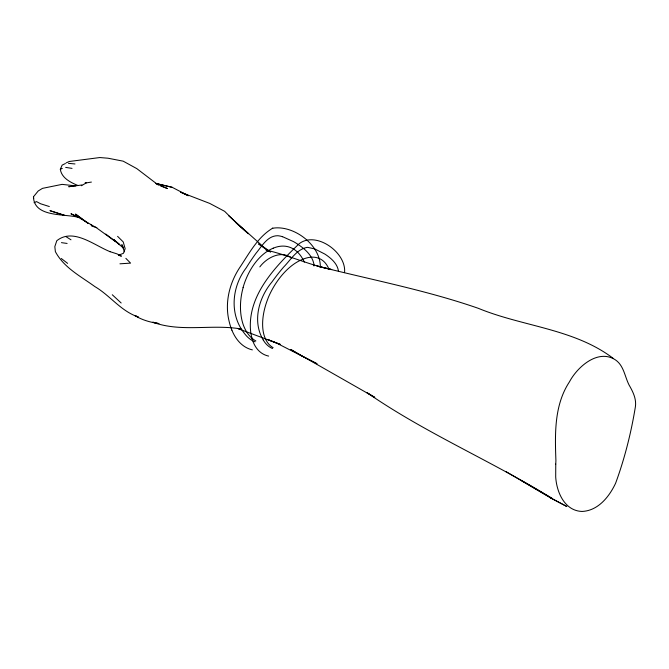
<?xml version="1.0" encoding="UTF-8"?>
<svg xmlns="http://www.w3.org/2000/svg" width="669" height="669" viewBox="0 0 669 669"><rect width="100%" height="100%" fill="white"/><g stroke="black" fill="none" stroke-linecap="round" stroke-linejoin="round"><path stroke-width="1" d="M243.123 287.662L242.613 289.585A47.089 29.779 -74.3 0 0 241.417 295.38A48.962 30.958 -74.3 0 0 241.777 319.481A47.407 29.98 -74.3 0 0 243.658 325.845A49.966 31.594 -74.3 0 0 255.876 340.947M78.114 185.572C70.763 182.578 61.506 178.004 60.327 169.257L62.15 165.118L65.378 163.537M119.793 244.712L96.169 227.577L78.348 217.325C64.199 213.553 34.077 217.576 33.45 196.803L38.208 190.974L42.481 188.365L62.075 184.368L75.748 185.915M259.815 266.906C266.789 257.598 281.022 249.997 291.684 258M81.325 185.748L86.284 182.896L91.402 182.077M272.776 228.121C257.406 237.219 248.96 253.902 239.285 268.252C229.216 283.873 224.6 303.3 229.174 321.555A62.928 39.797 -74.3 0 0 231.909 330.185M34.06 202.732L36.511 201.586L40.6 203.769L49.33 206.537M66.139 162.885L69.283 161.488L99.815 157.55L108.018 158.219L123.18 161.162L136.802 168.621L155.961 183.247L167.434 188.558L160.61 185.974M60.327 169.257L62.301 168.437M118.405 255.265L123.414 253.317L125.162 248.709L123.213 241.902L117.593 236.349M272.367 228.296C293.315 224.475 321.103 245.071 320.309 267.475M73.891 185.965L68.715 186.735L81.861 184.987M119.943 263.812L130.572 263.118L125.864 258.359M68.481 163.353L74.995 163.955M240.865 328.947C211.713 323.963 181.056 332.585 152.766 322.19L158.979 323.587C150.575 322.383 142.062 320.091 134.854 315.542L138.257 316.947C121.03 311.294 110.151 295.539 94.847 286.583C80.681 276.264 63.956 267.776 55.385 251.669L54.825 246.627L56.79 240.723C73.289 227.527 94.204 245.423 110.151 251.695M240.907 328.939L238.08 328.655L280.453 344.468L267.483 339.442L276.623 343.113L317.039 363.752L301.552 355.824L290.756 349.486L374.782 397.386L367.055 392.703C425.777 433.361 491.941 461.142 552.527 498.698L521.318 480.509M61.456 242.646L67.109 243.449M65.687 167.401L72.043 168.379M85.18 182.687L86.284 182.896M96.829 227.611L91.82 226.122L90.892 224.608M172.159 187.303L155.685 183.39L172.159 187.303L188.29 195.683M313.518 265.693L314.104 265.852M119.166 255.483L121.44 256.152L117 253.877L109.524 251.502M282.586 236.701L293.649 241.685A159.557 99.288 -74.7 0 1 300.991 246.501C307.247 251.084 313.075 257.306 314.096 265.3M270.585 252.037L266.036 250.089C288.423 255.04 309.212 265.041 331.732 269.557L316.964 265.986C370.902 279.717 425.71 290.037 478.385 308.342C522.673 326.581 573.91 328.655 613.047 358.241M156.32 183.958L158.896 185.171M270.636 251.736L258.577 243.884L267.466 250.474L228.614 215.686M188.123 195.716L180.68 192.212L209.748 203.426L224.633 211.32L237.997 224.6L248.391 233.749L235.856 222.568M550.269 497.719L566.743 506.466L550.269 497.719L505.697 471.419M65.738 236.492L70.981 239.811M105.777 234.058L115.695 241.593M61.272 258.485L67.619 263.377M119.04 244.009L113.521 239.385L123.372 248.082M112.275 294.753L121.164 302.99M263.226 339.994C252.138 321.396 258.794 297.772 271.898 282.034A144.788 80.071 -63.9 0 1 283.597 267.115C290.622 260.032 296.543 249.345 307.038 247.405A30.222 16.717 -63.9 0 1 307.707 247.379L314.706 248.893L324.749 254.019A167.886 92.849 -63.9 0 1 327.576 255.959C332.677 259.672 337.619 264.665 338.472 271.204M123.614 247.94L121.85 244.645L124.484 251.803M251.904 338.037L251.435 336.114A62.443 35.164 -63.4 0 1 250.348 327.71C249.127 293.365 276.146 265.928 299.085 243.784C316.086 230.529 346.743 252.698 344.535 272.626M33.45 196.803L33.776 198.333M272.526 348.532A56.748 31.384 -63.9 0 1 263.252 339.969M282.577 236.734A54.331 33.81 -74.7 0 0 277.777 235.722C267.516 235.63 261.922 246.184 256.118 253.133A159.515 99.263 -74.7 0 0 246.15 267.951C231.742 286.775 229.158 314.539 244.578 333.605A52.274 32.53 -74.7 0 0 255.023 341.834M329.006 269.306A51.496 28.474 -63.9 0 0 302.296 259.488A51.496 29.001 -63.4 0 0 268.311 297.513L267.642 299.361A47.089 26.517 -63.4 0 0 265.718 304.88A48.962 27.571 -63.4 0 0 262.758 327.676A47.407 26.693 -63.4 0 0 263.67 333.664A49.966 28.14 -63.4 0 0 273.136 347.688M272.96 248.324A51.496 32.045 -74.7 0 1 304.303 262.131M252.364 349.879A60.018 37.957 -74.3 0 1 231.9 330.193M243.039 287.645A51.496 32.564 -74.3 0 1 273.345 248.157M268.637 356.084A60.411 34.019 -63.4 0 1 251.87 338.071M555.755 464.085L555.705 476.972C556.6 492.008 564.511 510.79 581.963 511.442L582.055 511.442C598.136 510.781 609.325 496.641 615.614 483.21C624.687 458.516 631.218 432.509 635.433 406.501C636.495 398.649 632.79 391.474 629.019 384.918C624.796 376.53 623.809 365.709 615.614 360.014C598.303 348.432 577.506 366.671 569.47 381.815C554.108 405.146 554.944 433.88 555.914 460.606L555.755 464.085M64.433 215.318L50.108 210.71L64.433 215.318M78.323 217.274L70.939 213.746L78.348 217.325M88.3 223.521L75.664 214.164L88.3 223.521"/></g></svg>
